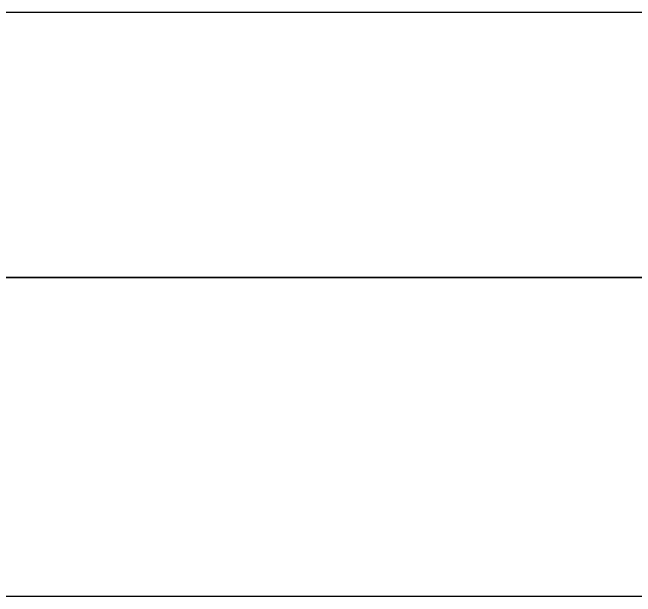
# Model space of a CAD drawing. Header units: millimetres. Extents: x 1066295 to 1300022, y -5734212 to -5454663.
# Drawn here: x 1124476 to 1129013, y -5681243 to -5676993 of the extents above; entities that cross this region are included whole.
import ezdxf

# ---------------------------------------------------------------- set-up
doc = ezdxf.new("R2010")
doc.units = ezdxf.units.MM
doc.header["$LTSCALE"] = 1000
doc.header["$MEASUREMENT"] = 0
doc.linetypes.add('AUDIT_D_120904163729-0', pattern=[0])
doc.linetypes.add('T9_PROFILE SECTIONS$0$HIDDEN2', pattern=[0.1875, 0.125, -0.0625])
doc.layers.get('0').update_dxf_attribs({"linetype": 'AUDIT_D_120904163729-0'})
doc.layers.add('T9_PROFILE SECTIONS$0$A-SLAB', color=3, linetype='Continuous', lineweight=35)
doc.layers.add('T9_PROFILE SECTIONS$0$T8_PROFILE SECTIONS$0$A-SLAB', color=3, linetype='Continuous', lineweight=35)
doc.layers.add('T9_PROFILE SECTIONS$0$LEVEL', color=7, linetype='Continuous')

# ---------------------------------------------------------------- blocks, each defined once
blk = doc.blocks.new('T9_PROFILE SECTIONS$0$A$C04612184')
at = {"layer": 'T9_PROFILE SECTIONS$0$LEVEL', "color": 8, "linetype": 'T9_PROFILE SECTIONS$0$HIDDEN2', "ltscale": 5}
for p, q in [((89.8181, 14.915), (-67.8271, 14.915)), ((89.8181, 10.665), (-67.8271, 10.665))]:
    blk.add_line(p, q, dxfattribs=at)
blk = doc.blocks.new('T9_PROFILE SECTIONS$0$A$C618E7BDF')
at = {"layer": 'T9_PROFILE SECTIONS$0$A-SLAB', "linetype": 'ByBlock'}
blk.add_lwpolyline([(9773.9, -87728.1), (3196.3, -87728.1), (3196.3, -87584.5), (3135.4, -87584.5), (3135.4, -87926.4), (3063.2, -87926.4), (3063.2, -87728.1), (-828.8, -87728.1)], dxfattribs=at)
blk = doc.blocks.new('T9_PROFILE SECTIONS')
at = {"layer": 'T9_PROFILE SECTIONS$0$T8_PROFILE SECTIONS$0$A-SLAB', "linetype": 'ByBlock'}
blk.add_lwpolyline([(1133431.3168, -5676523.1544), (1131735.3771, -5676523.1544), (1131735.3771, -5676379.5549), (1131674.43, -5676379.5549), (1131674.43, -5676721.4411), (1131602.2832, -5676721.4411), (1131602.2832, -5676523.1544), (1125375.2591, -5676523.1544)], dxfattribs=at)
at = {"layer": 'T9_PROFILE SECTIONS$0$LEVEL', "linetype": 'ByBlock', "xscale": 1000, "yscale": 1000, "zscale": 1000}
blk.add_blockref('T9_PROFILE SECTIONS$0$A$C04612184', (1171279.5443, -5689510.054, -0.01), dxfattribs=at)
at = {"linetype": 'ByBlock'}
blk.add_blockref('T9_PROFILE SECTIONS$0$A$C618E7BDF', (1120782.8347, -5588795.054), dxfattribs=at)

msp = doc.modelspace()

# ---------------------------------------------------------------- block references
at = {"linetype": 'ByBlock'}
msp.add_blockref('T9_PROFILE SECTIONS', (-1745.2, -2398.4, 0.4), dxfattribs=at)

doc.saveas('drawing.dxf')
